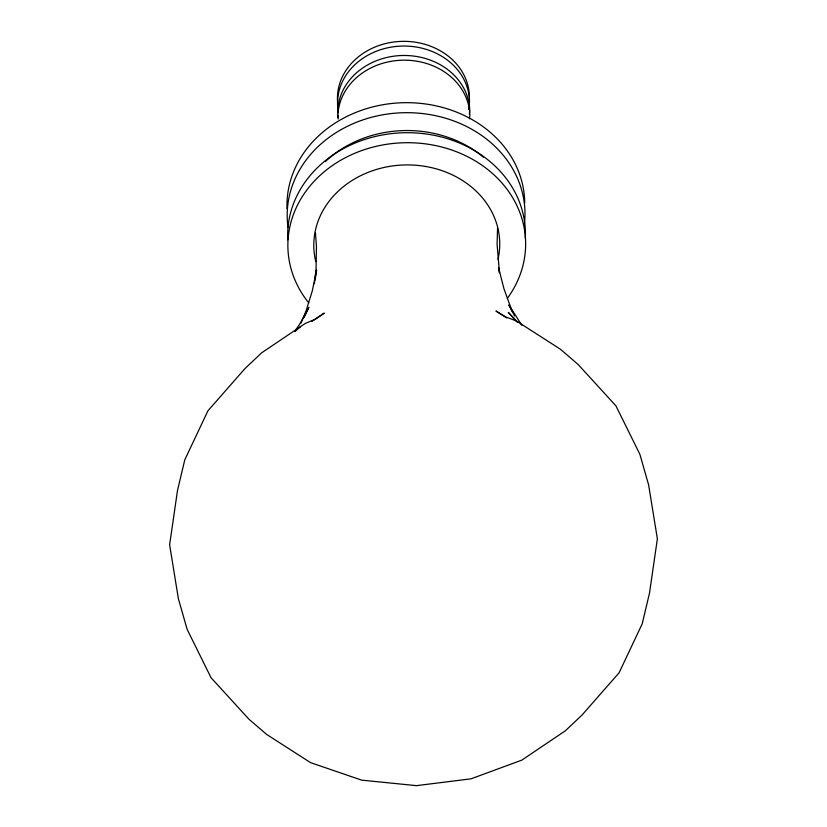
<?xml version="1.0" encoding="UTF-8"?>
<svg xmlns="http://www.w3.org/2000/svg" width="827" height="827" viewBox="0 0 827 827"><rect width="100%" height="100%" fill="white"/><g stroke="black" fill="none" stroke-linecap="round" stroke-linejoin="round"><path stroke-width="1.24" d="M497.544 228.314L497.079 244.368L499.477 272.724L498.609 267.855L503.963 288.747L511.293 309.019L514.559 315.935M314.394 283.609L316.048 268.806L316.462 246.57L315.459 233.007M315.18 279.929L316.607 270.078L312.234 291.094L305.876 311.531L300.976 323.181M468.444 109.298L469.529 101.824A65.995 56.567 -1.3 0 0 398.738 46.229A65.995 56.567 -1.3 0 0 338.171 110.808M469.312 114.157L469.736 111.242A65.995 56.567 -1.3 0 0 403.266 55.481A65.995 56.567 -1.3 0 0 337.757 112.854M469.426 118.861L469.85 115.956A65.995 56.567 -1.3 0 0 403.38 60.185A65.995 56.567 -1.3 0 0 337.861 117.568M304.026 317.62L308.885 307.334L299.705 324.163L294.608 331.482M295.167 331.389L300.532 326.634M311.996 321.372L324.267 313.113L315.18 319.232L305.153 323.512L261.652 352.819L244.988 368.553L207.908 410.833L184.783 459.822L177.485 490.576L169.628 544.786L178.394 598.789L187.14 629.357L211.081 677.768L248.875 719.139L266.666 734.448L310.652 762.68L361.74 780.15L416.457 785.65L471.059 778.817L521.847 760.106L565.348 730.799L582.012 715.066L619.092 672.785L642.217 623.796L649.515 593.042L657.372 538.832L648.606 484.818L639.86 454.261L615.919 405.84L578.125 364.48L560.334 349.17L516.348 320.928L505.7 316.906L495.942 311.014L506.775 317.971M517.619 322.179L508.285 312.379L516.896 321.817M521.847 325.342L508.832 304.884L512.182 311.665M337.519 101.173A65.995 56.567 -1.3 0 1 401.519 41.381A65.995 56.567 -1.3 0 1 469.416 97.11M338.202 119.005A65.995 56.567 -1.3 0 1 337.84 115.304M315.78 261.611A92.986 79.702 -1.3 0 1 406.088 164.924A92.986 79.702 -1.3 0 1 498.009 259.389M325.331 161.596A109.753 94.082 -1.3 0 1 483.34 157.14M287.021 208.569A118.902 101.917 -1.3 0 1 403.514 102.713A118.902 101.917 -1.3 0 1 524.731 203.153M288.034 227.456A118.902 101.917 -1.3 0 1 405.22 112.689A118.902 101.917 -1.3 0 1 524.318 224.562M287.755 239.861A118.902 101.917 -1.3 0 1 406.408 132.702A118.902 101.917 -1.3 0 1 525.31 238.228M308.76 302.93A118.902 101.917 -1.3 0 1 326.851 169.638A118.902 101.917 -1.3 0 1 483.237 166.134A118.902 101.917 -1.3 0 1 507.251 298.485"/></g></svg>
